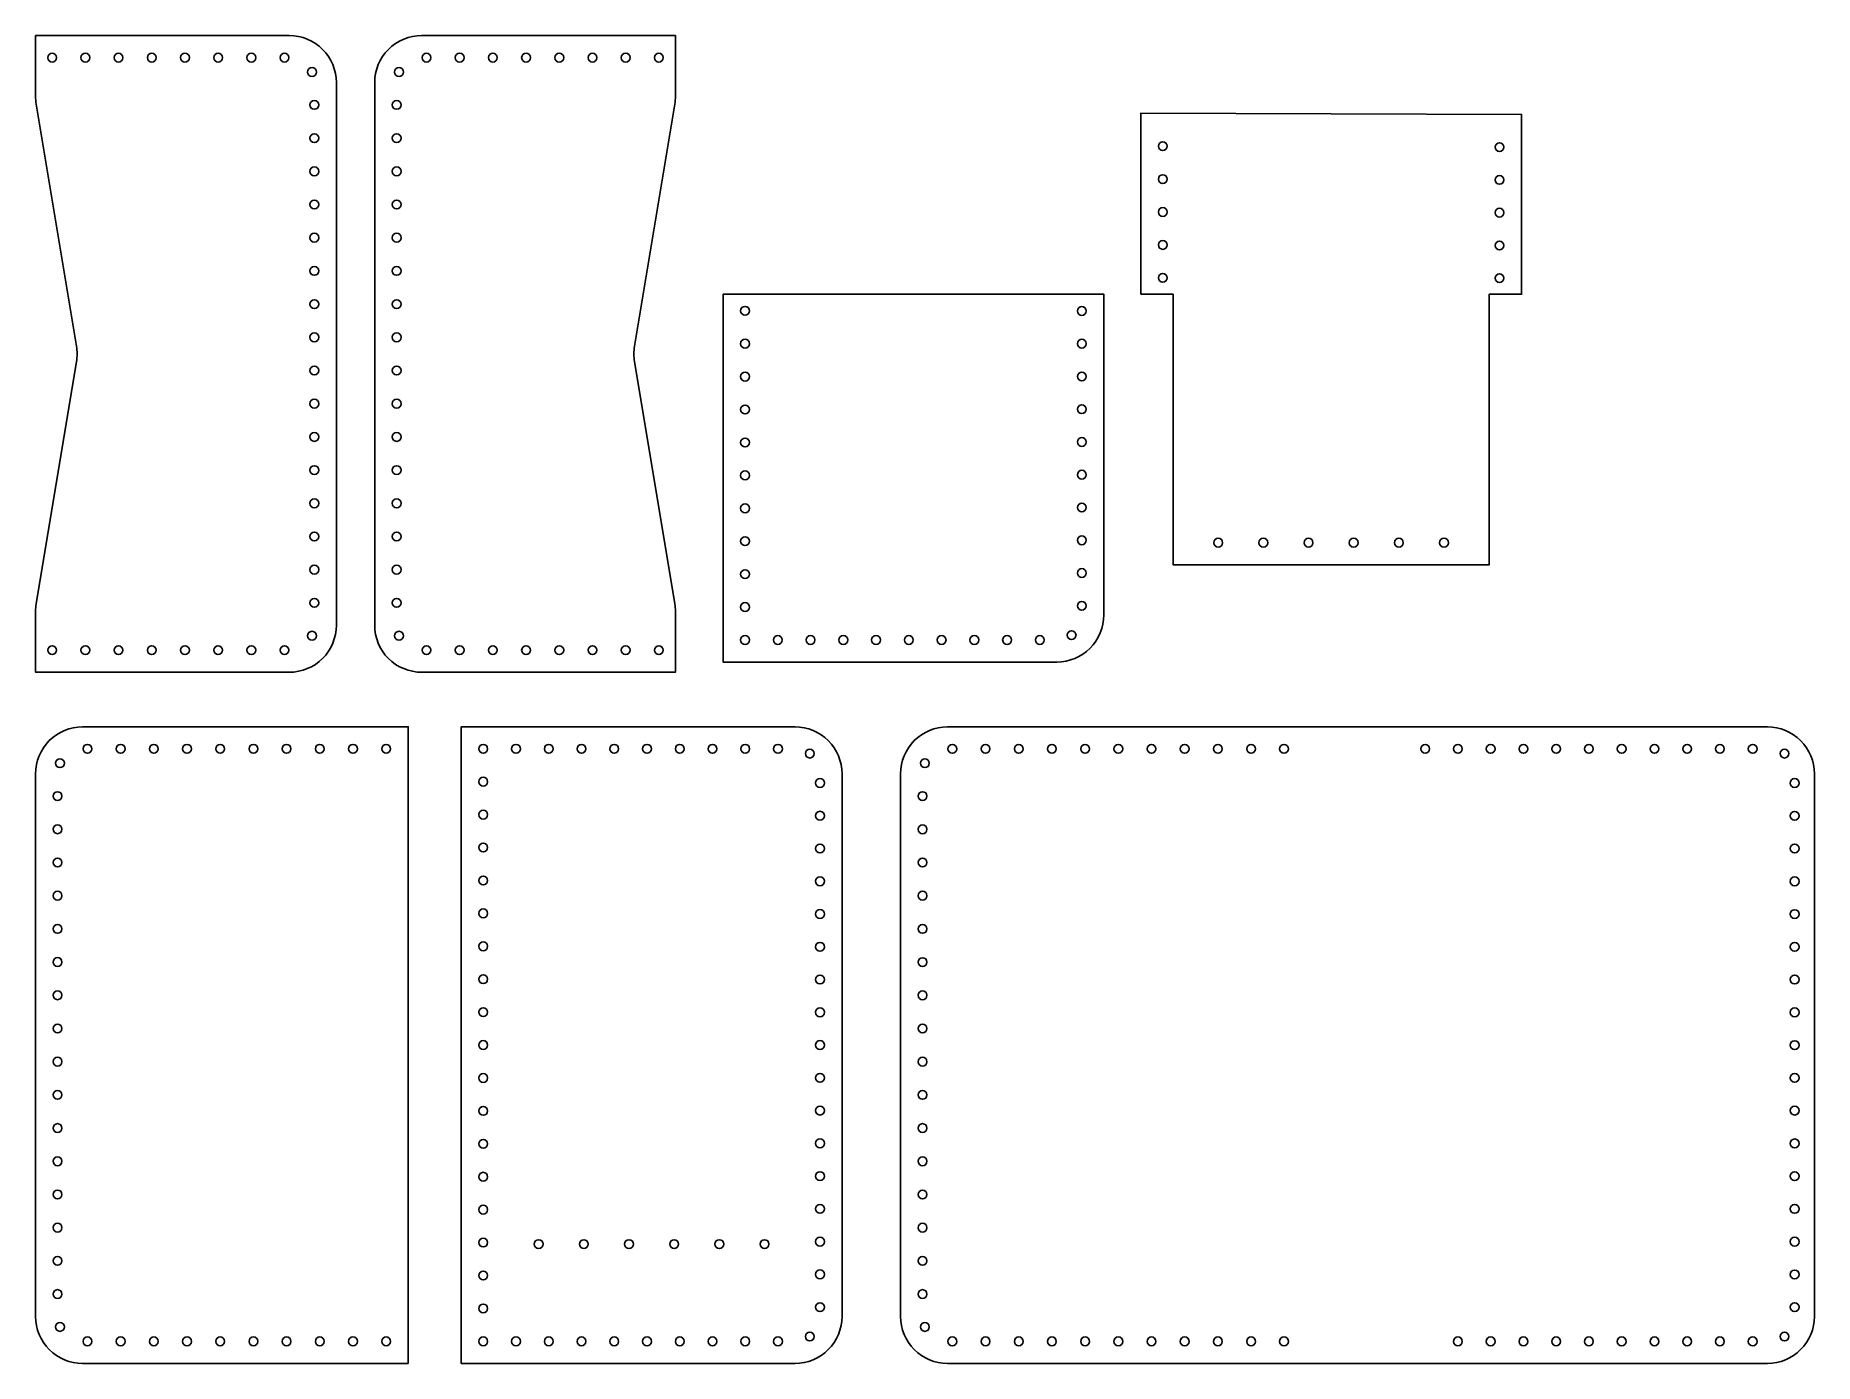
# Model space of a CAD drawing. Header units: millimetres. Extents: x 2113 to 2416, y 2140 to 2366.
import ezdxf

# ---------------------------------------------------------------- set-up
doc = ezdxf.new("R2010")
doc.units = ezdxf.units.MM

# ---------------------------------------------------------------- blocks, each defined once
blk = doc.blocks.new('*U6')
blk.add_circle((0, 0), 0.75)
blk = doc.blocks.new('*U7')
at = {"color": 0, "linetype": 'ByBlock', "lineweight": -2, "transparency": 16777216}
for p in [(2233.66, 2234.48), (2239.24, 2234.48), (2244.81, 2234.48), (2250.38, 2234.48), (2255.95, 2234.48), (2261.53, 2234.48), (2267.1, 2234.48), (2272.67, 2234.48), (2278.24, 2234.48), (2283.82, 2234.48)]:
    blk.add_blockref('*U6', p, dxfattribs=at)
for p, rotation in [((2289.22, 2233.66), 323.9488257985598), ((2290.96, 2228.66), 270), ((2290.96, 2223.09), 270), ((2290.96, 2217.51), 270), ((2290.96, 2211.94), 270), ((2290.96, 2206.37), 270), ((2290.96, 2200.8), 270), ((2290.96, 2195.22), 270), ((2290.96, 2189.65), 270), ((2290.96, 2184.08), 270), ((2290.96, 2178.51), 270), ((2290.96, 2172.93), 270), ((2290.96, 2167.36), 270), ((2290.96, 2161.79), 270), ((2290.96, 2156.22), 270), ((2290.96, 2150.64), 270), ((2290.96, 2145.07), 270), ((2290.96, 2139.5), 270), ((2233.66, 2133.68), 180), ((2239.24, 2133.68), 180), ((2244.81, 2133.68), 180), ((2250.38, 2133.68), 180), ((2255.95, 2133.68), 180), ((2261.53, 2133.68), 180), ((2267.1, 2133.68), 180), ((2272.67, 2133.68), 180), ((2278.24, 2133.68), 180), ((2283.82, 2133.68), 180), ((2289.22, 2134.49), 216.0511742014403)]:
    blk.add_blockref('*U6', p, dxfattribs=dict(at, rotation=rotation))
blk = doc.blocks.new('*U8')
blk.add_circle((0, 0), 0.75)
blk = doc.blocks.new('*U9')
at = {"color": 0, "linetype": 'ByBlock', "lineweight": -2, "transparency": 16777216, "rotation": 90}
for p in [(2233.66, 2234.48), (2233.66, 2228.88), (2233.66, 2223.28), (2233.66, 2217.68), (2233.66, 2212.08), (2233.66, 2206.48), (2233.66, 2200.88), (2233.66, 2195.28), (2233.66, 2189.68), (2233.66, 2184.08), (2233.66, 2178.48), (2233.66, 2172.88), (2233.66, 2167.28), (2233.66, 2161.68), (2233.66, 2156.08), (2233.66, 2150.48), (2233.66, 2144.88), (2233.66, 2139.28), (2233.66, 2133.68)]:
    blk.add_blockref('*U8', p, dxfattribs=at)
blk = doc.blocks.new('*U47')
blk.add_circle((0, 0), 0.75)
blk = doc.blocks.new('*U49')
at = {"color": 0, "linetype": 'ByBlock', "lineweight": -2, "transparency": 16777216}
for p in [(2233.66, 2234.48), (2239.24, 2234.48), (2244.81, 2234.48), (2250.38, 2234.48), (2255.95, 2234.48), (2261.53, 2234.48), (2267.1, 2234.48), (2272.67, 2234.48), (2278.24, 2234.48), (2283.82, 2234.48)]:
    blk.add_blockref('*U47', p, dxfattribs=at)
for p, rotation in [((2289.22, 2233.66), 323.9488257985598), ((2290.96, 2228.66), 270), ((2290.96, 2223.09), 270), ((2290.96, 2217.51), 270), ((2290.96, 2211.94), 270), ((2290.96, 2206.37), 270), ((2290.96, 2200.8), 270), ((2290.96, 2195.22), 270), ((2290.96, 2189.65), 270), ((2290.96, 2184.08), 270), ((2290.96, 2178.51), 270), ((2290.96, 2172.93), 270), ((2290.96, 2167.36), 270), ((2290.96, 2161.79), 270), ((2290.96, 2156.22), 270), ((2290.96, 2150.64), 270), ((2290.96, 2145.07), 270), ((2290.96, 2139.5), 270), ((2233.66, 2133.68), 180), ((2239.24, 2133.68), 180), ((2244.81, 2133.68), 180), ((2250.38, 2133.68), 180), ((2255.95, 2133.68), 180), ((2261.53, 2133.68), 180), ((2267.1, 2133.68), 180), ((2272.67, 2133.68), 180), ((2278.24, 2133.68), 180), ((2283.82, 2133.68), 180), ((2289.22, 2134.49), 216.0511742014403)]:
    blk.add_blockref('*U47', p, dxfattribs=dict(at, rotation=rotation))
blk = doc.blocks.new('*U55')
blk.add_circle((0, 0), 0.75)
blk = doc.blocks.new('*U56')
at = {"color": 0, "linetype": 'ByBlock', "lineweight": -2, "transparency": 16777216}
for p, rotation in [((2148.04, 2234.48), 180), ((2153.69, 2234.48), 180), ((2159.33, 2234.48), 180), ((2164.98, 2234.48), 180), ((2170.63, 2234.48), 180), ((2176.28, 2234.48), 180), ((2181.92, 2234.48), 180), ((2187.57, 2234.48), 180), ((2193.22, 2234.48), 180), ((2198.86, 2234.48), 180), ((2143.36, 2232.02), 245.0266791040576), ((2142.96, 2226.43), 269.9999999999999), ((2142.96, 2220.79), 269.9999999999999), ((2142.96, 2215.14), 269.9999999999999), ((2142.96, 2209.49), 269.9999999999999), ((2142.96, 2203.84), 269.9999999999999), ((2142.96, 2198.2), 269.9999999999999), ((2142.96, 2192.55), 269.9999999999999), ((2142.96, 2186.9), 269.9999999999999), ((2142.96, 2181.26), 269.9999999999999), ((2142.96, 2175.61), 269.9999999999999), ((2142.96, 2169.96), 269.9999999999999), ((2142.96, 2164.31), 269.9999999999999), ((2142.96, 2158.67), 269.9999999999999), ((2142.96, 2153.02), 269.9999999999999), ((2142.96, 2147.37), 269.9999999999999), ((2142.96, 2141.72), 269.9999999999999), ((2143.36, 2136.13), 294.9733208959417)]:
    blk.add_blockref('*U55', p, dxfattribs=dict(at, rotation=rotation))
for p in [(2148.04, 2133.68), (2153.69, 2133.68), (2159.33, 2133.68), (2164.98, 2133.68), (2170.63, 2133.68), (2176.28, 2133.68), (2181.92, 2133.68), (2187.57, 2133.68), (2193.22, 2133.68), (2198.86, 2133.68)]:
    blk.add_blockref('*U55', p, dxfattribs=at)

msp = doc.modelspace()

# ---------------------------------------------------------------- linework, layer by layer
for points in [[(2113.05, 2353.96), (2119.91, 2312.78, -0.082619), (2119.91, 2310.15), (2113.05, 2268.96, 0.041239), (2112.94, 2267.65), (2112.94, 2257.31), (2156.12, 2257.31, 0.414214), (2164.12, 2265.31), (2164.12, 2357.61, 0.414214), (2156.12, 2365.61), (2112.94, 2365.61), (2112.94, 2355.27, 0.041239)], [(2221.71, 2353.96), (2214.85, 2312.78, 0.082619), (2214.85, 2310.15), (2221.71, 2268.96, -0.041239), (2221.81, 2267.65), (2221.81, 2257.31), (2178.64, 2257.31, -0.414214), (2170.64, 2265.31), (2170.64, 2357.61, -0.414214), (2178.64, 2365.61), (2221.81, 2365.61), (2221.81, 2355.27, -0.041239)], [(2294.71, 2267.05, -0.414214), (2286.71, 2259.05), (2229.91, 2259.05), (2229.91, 2321.6), (2294.71, 2321.6)], [(2176.34, 2139.73), (2120.94, 2139.73, -0.414214), (2112.94, 2147.73), (2112.94, 2240.03, -0.414214), (2120.94, 2248.03), (2176.34, 2248.03)], [(2185.36, 2248.03), (2242.16, 2248.03, -0.414214), (2250.16, 2240.03), (2250.16, 2147.73, -0.414214), (2242.16, 2139.73), (2185.36, 2139.73)], [(2415.61, 2240.03), (2415.61, 2147.73, -0.414214), (2407.61, 2139.73), (2268.11, 2139.73, -0.414214), (2260.11, 2147.73), (2260.11, 2240.03, -0.414214), (2268.11, 2248.03), (2407.61, 2248.03, -0.414214)]]:
    msp.add_lwpolyline(points, format="xyb", close=True)
msp.add_lwpolyline([(2300.98, 2321.6), (2300.98, 2352.4), (2365.78, 2352.19), (2365.78, 2321.6), (2360.28, 2321.6), (2360.28, 2275.6), (2306.48, 2275.6), (2306.48, 2321.6)], close=True)
for centre in [(2115.77, 2361.86), (2121.42, 2361.86), (2127.06, 2361.86), (2132.71, 2361.86), (2138.36, 2361.86), (2144.01, 2361.86), (2149.65, 2361.86), (2155.3, 2361.86), (2179.46, 2361.86), (2185.11, 2361.86), (2190.75, 2361.86), (2196.4, 2361.86), (2202.05, 2361.86), (2207.7, 2361.86), (2213.34, 2361.86), (2218.99, 2361.86), (2159.98, 2359.41), (2174.78, 2359.41), (2160.37, 2353.82), (2174.39, 2353.82), (2160.37, 2348.17), (2174.39, 2348.17), (2304.73, 2346.8), (2362.03, 2346.63), (2160.37, 2342.52), (2174.39, 2342.52), (2304.73, 2341.2), (2362.03, 2341.06), (2160.37, 2336.88), (2174.39, 2336.88), (2304.73, 2335.6), (2362.03, 2335.49), (2160.37, 2331.23), (2174.39, 2331.23), (2304.73, 2330), (2362.03, 2329.91), (2160.37, 2325.58), (2174.39, 2325.58), (2304.73, 2324.4), (2362.03, 2324.34), (2160.37, 2319.93), (2174.39, 2319.93), (2233.66, 2318.8), (2290.96, 2318.77), (2160.37, 2314.29), (2174.39, 2314.29), (2233.66, 2313.2), (2290.96, 2313.2), (2160.37, 2308.64), (2174.39, 2308.64), (2233.66, 2307.6), (2290.96, 2307.62), (2160.37, 2302.99), (2174.39, 2302.99), (2233.66, 2302), (2290.96, 2302.05), (2160.37, 2297.34), (2174.39, 2297.34), (2290.96, 2296.48), (2233.66, 2296.4), (2160.37, 2291.7), (2174.39, 2291.7), (2233.66, 2290.8), (2290.96, 2290.91), (2160.37, 2286.05), (2174.39, 2286.05), (2233.66, 2285.2), (2290.96, 2285.33), (2160.37, 2280.4), (2174.39, 2280.4), (2233.66, 2279.6), (2290.96, 2279.76), (2314.17, 2279.35), (2321.85, 2279.35), (2329.54, 2279.35), (2337.22, 2279.35), (2344.91, 2279.35), (2352.59, 2279.35), (2160.37, 2274.76), (2174.39, 2274.76), (2233.66, 2274), (2290.96, 2274.19), (2160.37, 2269.11), (2174.39, 2269.11), (2233.66, 2268.4), (2290.96, 2268.62), (2159.98, 2263.52), (2174.78, 2263.52), (2289.22, 2263.61), (2115.77, 2261.06), (2121.42, 2261.06), (2127.06, 2261.06), (2132.71, 2261.06), (2138.36, 2261.06), (2144.01, 2261.06), (2149.65, 2261.06), (2155.3, 2261.06), (2179.46, 2261.06), (2185.11, 2261.06), (2190.75, 2261.06), (2196.4, 2261.06), (2202.05, 2261.06), (2207.7, 2261.06), (2213.34, 2261.06), (2218.99, 2261.06), (2233.66, 2262.8), (2233.66, 2262.8), (2239.24, 2262.8), (2244.81, 2262.8), (2250.38, 2262.8), (2255.95, 2262.8), (2261.53, 2262.8), (2267.1, 2262.8), (2272.67, 2262.8), (2278.24, 2262.8), (2283.82, 2262.8), (2268.93, 2244.28), (2274.58, 2244.28), (2280.23, 2244.28), (2285.87, 2244.28), (2291.52, 2244.28), (2297.17, 2244.28), (2302.82, 2244.28), (2308.46, 2244.28), (2314.11, 2244.28), (2319.76, 2244.28), (2325.36, 2244.28), (2349.39, 2244.28), (2264.26, 2241.83), (2263.86, 2236.24), (2263.86, 2230.59), (2263.86, 2224.94), (2263.86, 2219.3), (2263.86, 2213.65), (2263.86, 2208), (2263.86, 2202.35), (2263.86, 2196.71), (2263.86, 2191.06), (2263.86, 2185.41), (2263.86, 2179.77), (2263.86, 2174.12), (2263.86, 2168.47), (2263.86, 2162.82), (2198.55, 2160.03), (2206.23, 2160.03), (2213.92, 2160.03), (2221.6, 2160.03), (2229.29, 2160.03), (2236.98, 2160.03), (2263.86, 2157.18), (2263.86, 2151.53), (2264.26, 2145.94), (2268.93, 2143.48), (2274.58, 2143.48), (2280.23, 2143.48), (2285.87, 2143.48), (2291.52, 2143.48), (2297.17, 2143.48), (2302.82, 2143.48), (2308.46, 2143.48), (2314.11, 2143.48), (2319.76, 2143.48), (2325.36, 2143.48)]:
    msp.add_circle(centre, 0.75)

# ---------------------------------------------------------------- block references
for name, p in [('*U56', (-26.27, 9.81)), ('*U7', (-44.55, 9.81)), ('*U9', (-44.55, 9.81))]:
    msp.add_blockref(name, p)
at = {"xscale": -1, "rotation": 180}
msp.add_blockref('*U49', (121.29, 4377.96), dxfattribs=at)

doc.saveas('drawing.dxf')
